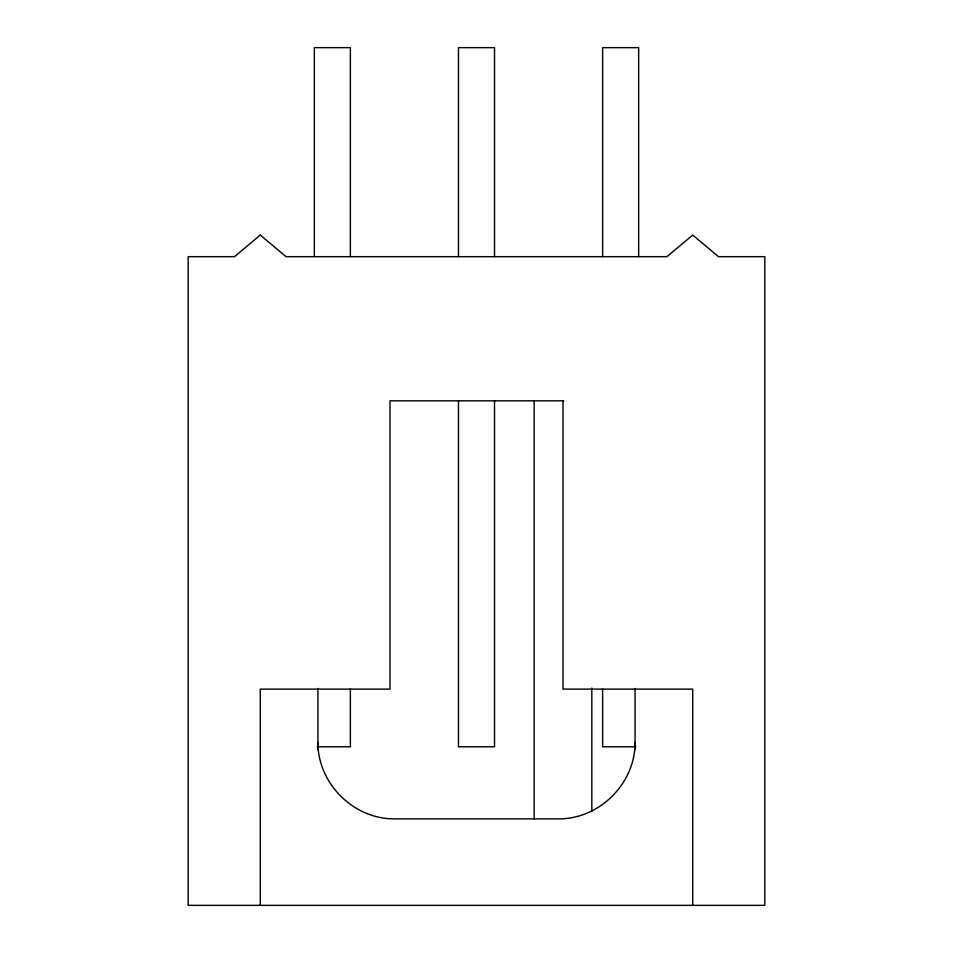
<?xml version="1.0" encoding="UTF-8"?>
<svg xmlns="http://www.w3.org/2000/svg" width="953" height="953" viewBox="0 0 953 953"><rect width="100%" height="100%" fill="white"/><g stroke="black" fill="none" stroke-linecap="round" stroke-linejoin="round"><path stroke-width="1.43" d="M635.067 742.458C635.317 783.354 599.556 819.115 558.661 818.853L394.339 818.853C353.444 819.115 317.683 783.354 317.933 742.458M563.735 400.82L390.003 400.82L390.003 689.126L260.276 689.126L260.276 905.35M317.218 746.783L350.37 746.783L350.37 688.876M635.782 746.783L602.63 746.783L602.63 688.876M692.724 905.35L692.724 689.126L562.997 689.126L562.997 400.82M638.665 256.667L638.665 47.65L602.63 47.65L602.63 256.667M635.067 688.435L635.067 749.82M591.825 688.066L591.825 811.587M534.156 400.82L534.156 819.032M494.524 256.667L494.524 47.65L458.476 47.65L458.476 256.667M494.524 400.82L494.524 746.783L458.476 746.783L458.476 400.82M350.37 256.667L350.37 47.65L314.335 47.65L314.335 256.667M317.933 688.435L317.933 749.82M260.276 235.046L234.509 256.667L188.194 256.667L188.194 905.35L764.806 905.35L764.806 256.667L718.491 256.667L692.724 235.046L666.957 256.667L286.043 256.667L260.276 235.046"/></g></svg>
